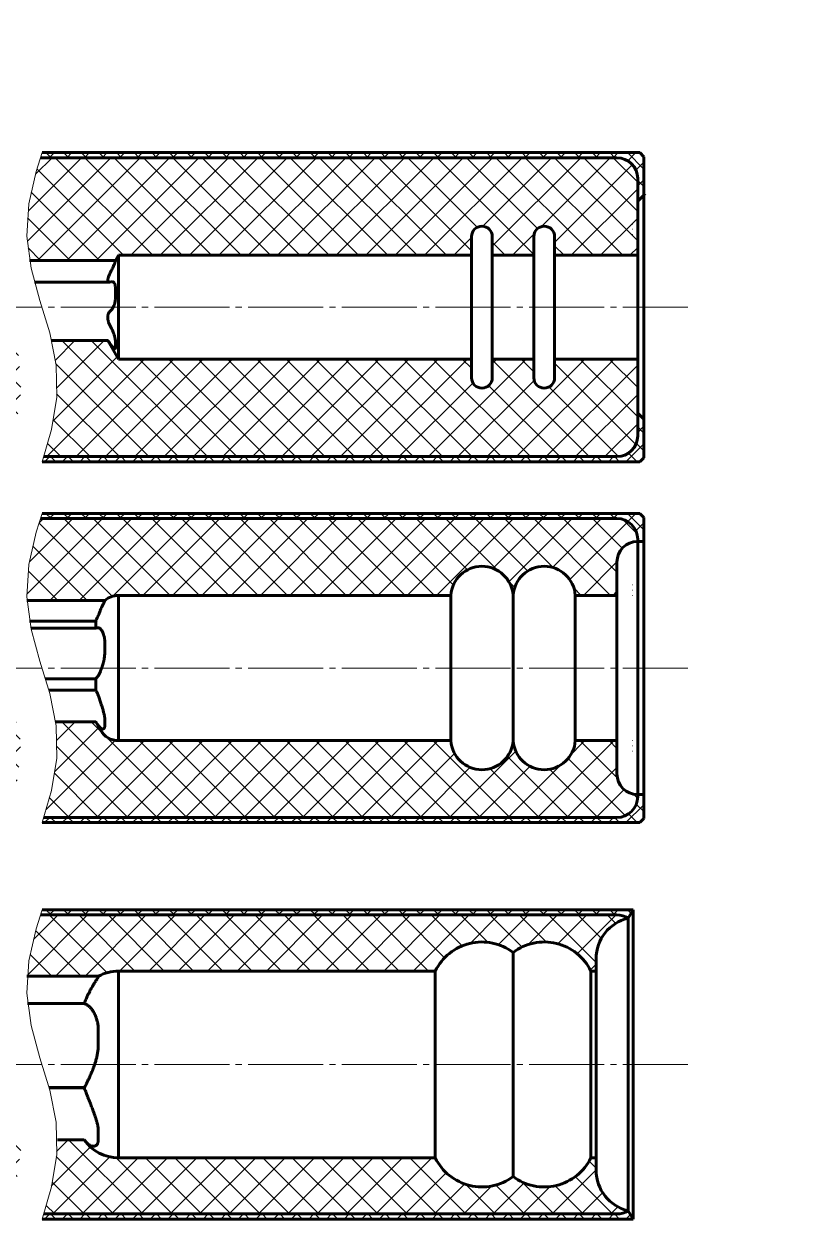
# Model space of a CAD drawing. Header units: millimetres. Extents: x 0 to 2227, y 0 to 651.
# Drawn here: x 243.8 to 431, y 306.1 to 594 of the extents above; entities that cross this region are included whole.
import ezdxf

# ---------------------------------------------------------------- set-up
doc = ezdxf.new("R2010")
doc.units = ezdxf.units.MM
for name, pattern in [('K5LT32768', [0]), ('K5LT_AXLED', [22.557629, 18.057629, -1.5, 1.5, -1.5]), ('K5LT_BASIC', [0]), ('K5LT_THIN', [0]), ('K5LT_THIN_INCLUDED_TO_HATCHING', [0])]:
    doc.linetypes.add(name, pattern=pattern)
pattern_1 = [(45, (0, 0), (-3.535534, 3.535534), []), (135, (0, 0), (-3.535534, -3.535534), [])]

# ---------------------------------------------------------------- blocks, each defined once
blk = doc.blocks.new('U0')
at = {"color": 7, "linetype": 'K5LT_THIN_INCLUDED_TO_HATCHING', "lineweight": 18}
for p, q in [((246.82, 558.46), (248.21, 563.02)), ((245, 550.68), (246.82, 558.46)), ((244.52, 542.91), (245, 550.68)), ((245.57, 535.14), (244.52, 542.91)), ((247.71, 527.37), (245.57, 535.14)), ((250.07, 519.6), (247.71, 527.37)), ((251.65, 511.83), (250.07, 519.6)), ((251.81, 504.06), (251.65, 511.83)), ((250.48, 496.29), (251.81, 504.06)), ((248.21, 488.52), (250.48, 496.29))]:
    blk.add_line(p, q, dxfattribs=at)
blk = doc.blocks.new('U2')
at = {"color": 7, "linetype": 'K5LT_THIN_INCLUDED_TO_HATCHING', "lineweight": 18}
for p, q in [((246.82, 471.55), (248.21, 476.11)), ((245, 463.78), (246.82, 471.55)), ((244.52, 456.01), (245, 463.78)), ((245.57, 448.24), (244.52, 456.01)), ((247.71, 440.47), (245.57, 448.24)), ((250.07, 432.7), (247.71, 440.47)), ((251.65, 424.93), (250.07, 432.7)), ((251.81, 417.15), (251.65, 424.93)), ((250.48, 409.38), (251.81, 417.15)), ((248.21, 401.61), (250.48, 409.38))]:
    blk.add_line(p, q, dxfattribs=at)
blk = doc.blocks.new('U4')
at = {"color": 7, "linetype": 'K5LT_THIN_INCLUDED_TO_HATCHING', "lineweight": 18}
for p, q in [((246.82, 376.06), (248.21, 380.62)), ((245, 368.29), (246.82, 376.06)), ((244.52, 360.52), (245, 368.29)), ((245.57, 352.75), (244.52, 360.52)), ((247.71, 344.98), (245.57, 352.75)), ((250.07, 337.21), (247.71, 344.98)), ((251.65, 329.43), (250.07, 337.21)), ((251.81, 321.66), (251.65, 329.43)), ((250.48, 313.89), (251.81, 321.66)), ((248.21, 306.12), (250.48, 313.89))]:
    blk.add_line(p, q, dxfattribs=at)

msp = doc.modelspace()

# ---------------------------------------------------------------- hatches: boundary and pattern name
h = msp.add_hatch()
h.set_pattern_fill('', angle=45, style=0, pattern_type=0)
h.set_pattern_definition(pattern_1)
h.paths.add_polyline_path([(110.8, 525.77), (110, 533.3), (107.64, 540.51), (103.83, 547.06), (98.73, 552.66), (92.57, 557.08), (85.62, 560.1), (78.19, 561.61), (70.61, 561.52), (63.22, 559.85), (56.34, 556.67), (50.28, 552.13), (45.3, 546.41), (41.64, 539.78), (39.44, 532.52), (38.81, 524.97), (39.77, 517.45), (42.29, 510.3), (46.25, 503.84), (51.47, 498.35), (57.73, 494.07), (64.74, 491.2), (72.2, 489.86), (79.78, 490.11), (87.13, 491.94), (93.94, 495.28), (99.9, 499.96), (104.74, 505.78), (108.26, 512.5), (110.3, 519.8)])
h.paths.add_polyline_path([(84.61, 530.48), (84.98, 530.38), (85.15, 530.18), (85.5, 529.24), (85.76, 528.28), (85.7, 527.9), (85.51, 527.73), (83.61, 526.74), (82.87, 525.86), (82.8, 525.46), (81.88, 522.03), (81.45, 521.31), (81.22, 520.18), (81.35, 519.8), (82.31, 517.89), (82.34, 517.51), (82.19, 517.29), (81.41, 516.67), (80.58, 516.11), (80.2, 516.06), (79.97, 516.19), (78.45, 517.69), (77.38, 518.12), (76.98, 518.07), (74.8, 517.76), (72.61, 518.07), (71.47, 517.93), (71.15, 517.69), (69.63, 516.19), (69.27, 516.04), (69.02, 516.11), (68.19, 516.67), (67.41, 517.29), (67.24, 517.63), (67.29, 517.89), (68.25, 519.8), (68.33, 520.95), (68.15, 521.31), (66.88, 524.63), (66.8, 525.46), (66.32, 526.51), (65.99, 526.74), (64.09, 527.73), (63.84, 528.02), (63.83, 528.28), (64.1, 529.24), (64.45, 530.18), (64.72, 530.45), (64.98, 530.48), (67.1, 530.16), (68.22, 530.43), (68.51, 530.71), (71.27, 532.95), (72.04, 533.28), (72.88, 534.06), (73, 534.44), (73.35, 536.56), (73.55, 536.88), (73.8, 536.97), (74.8, 537.02), (75.8, 536.97), (76.14, 536.8), (76.24, 536.56), (76.6, 534.44), (77.2, 533.47), (77.56, 533.28), (80.54, 531.34), (81.09, 530.71), (82.09, 530.15), (82.5, 530.16)])
h.paths.add_polyline_path([(239.06, 561.77), (149.73, 561.77), (149.63, 561.73), (149.52, 561.77), (126.13, 561.77), (123.44, 560.98), (121.6, 558.88), (121.13, 556.77), (121.13, 555.52), (121.13, 537.02), (139.63, 537.02), (139.63, 540.52), (140.36, 542.28), (142.13, 543.02), (143.9, 542.28), (144.63, 540.52), (144.63, 537.02), (154.63, 537.02), (154.63, 540.52), (155.36, 542.28), (157.13, 543.02), (158.9, 542.28), (159.63, 540.52), (159.63, 537.02), (219.63, 537.02), (236.42, 537.02), (235.72, 544.79), (236.57, 552.56), (238.61, 560.33)])
h.paths.add_polyline_path([(126.13, 489.77), (239.84, 489.77), (242.02, 497.54), (243.13, 505.31), (242.71, 513.08), (241.78, 517.76), (221.5, 517.76), (219.63, 514.52), (211.44, 514.52), (159.63, 514.52), (159.63, 511.02), (158.9, 509.25), (157.13, 508.52), (155.36, 509.25), (154.63, 511.02), (154.63, 514.52), (144.63, 514.52), (144.63, 511.02), (143.9, 509.25), (142.13, 508.52), (140.36, 509.25), (139.63, 511.02), (139.63, 514.52), (121.13, 514.52), (121.13, 494.77), (121.91, 492.08), (124.02, 490.23)])
h.paths.add_polyline_path([(248.61, 489.77), (386.63, 489.77), (389.32, 490.55), (391.16, 492.66), (391.63, 494.77), (391.63, 513.27), (371.63, 513.27), (371.63, 508.77), (370.9, 507), (369.13, 506.27), (367.36, 507), (366.63, 508.77), (366.63, 513.27), (356.63, 513.27), (356.63, 508.77), (355.9, 507), (354.13, 506.27), (352.36, 507), (351.63, 508.77), (351.63, 513.27), (266.63, 513.27), (264.03, 517.76), (255.99, 517.76), (250.54, 517.76), (251.83, 509.99), (251.62, 502.22), (250, 494.45)])
h.paths.add_polyline_path([(386.63, 561.77), (247.82, 561.77), (245.65, 554), (244.53, 546.22), (244.95, 538.45), (245.19, 537.02), (265.91, 537.02), (266.63, 538.27), (351.63, 538.27), (351.63, 542.77), (352.36, 544.53), (354.13, 545.27), (355.9, 544.53), (356.63, 542.77), (356.63, 538.27), (366.63, 538.27), (366.63, 542.77), (367.36, 544.53), (369.13, 545.27), (370.9, 544.53), (371.63, 542.77), (371.63, 538.27), (391.63, 538.27), (391.63, 556.77), (390.84, 559.45), (388.74, 561.3)])
h = msp.add_hatch()
h.set_pattern_fill('', angle=45, style=0, pattern_type=0)
h.set_pattern_definition(pattern_1)
h.paths.add_polyline_path([(164.48, 455.11), (235.8, 455.11), (236.1, 462.88), (237.79, 470.65), (239.06, 474.86), (126.13, 474.86), (123.44, 474.08), (121.6, 471.97), (121.13, 469.86), (121.13, 468.61), (121.13, 457.61), (123.82, 456.83), (125.46, 455.11), (134.78, 455.11), (136.22, 458.24), (138.91, 460.39), (142.27, 461.11), (145.61, 460.26), (148.21, 458), (149.48, 455.11), (149.78, 455.11), (151.22, 458.24), (153.91, 460.39), (157.27, 461.11), (160.61, 460.26), (163.21, 458)])
h.paths.add_polyline_path([(126.13, 402.86), (239.84, 402.86), (242.02, 410.63), (243.13, 418.4), (242.76, 425.86), (224.39, 425.86), (223.96, 425.11), (221.94, 423.18), (219.63, 422.61), (164.48, 422.61), (163.03, 419.49), (160.35, 417.34), (156.98, 416.61), (153.65, 417.47), (151.05, 419.72), (149.78, 422.61), (149.48, 422.61), (148.03, 419.49), (145.35, 417.34), (141.98, 416.61), (138.65, 417.47), (136.05, 419.72), (134.78, 422.61), (125.46, 422.61), (123.44, 420.68), (121.13, 420.11), (121.13, 407.86), (121.91, 405.17), (124.02, 403.33)])
h.paths.add_polyline_path([(248.61, 402.86), (386.63, 402.86), (389.32, 403.65), (391.16, 405.75), (391.63, 407.86), (391.63, 408.36), (388.94, 409.15), (387.1, 411.25), (386.63, 413.36), (386.63, 421.36), (376.61, 421.36), (375.6, 418.07), (373.23, 415.58), (369.99, 414.41), (366.57, 414.81), (363.69, 416.69), (361.96, 419.66), (361.65, 421.36), (361.61, 421.36), (360.6, 418.07), (358.23, 415.58), (354.99, 414.41), (351.57, 414.81), (348.69, 416.69), (346.96, 419.66), (346.65, 421.36), (266.63, 421.36), (263.94, 422.15), (262.3, 423.86), (261.15, 425.86), (251.53, 425.86), (251.88, 418.09), (250.71, 410.32)])
h.paths.add_polyline_path([(386.63, 474.86), (247.82, 474.86), (245.65, 467.09), (244.53, 459.32), (244.56, 455.11), (263.32, 455.11), (265.86, 456.3), (266.63, 456.36), (346.65, 456.36), (347.66, 459.65), (350.03, 462.14), (353.27, 463.31), (356.68, 462.91), (359.56, 461.03), (361.3, 458.06), (361.61, 456.36), (361.65, 456.36), (362.66, 459.65), (365.03, 462.14), (368.27, 463.31), (371.68, 462.91), (374.56, 461.03), (376.3, 458.06), (376.61, 456.36), (386.63, 456.36), (386.63, 464.36), (387.41, 467.05), (389.52, 468.9), (391.63, 469.36), (391.63, 469.86), (390.84, 472.55), (388.74, 474.4)])
h = msp.add_hatch()
h.set_pattern_fill('', angle=45, style=0, pattern_type=0)
h.set_pattern_definition(pattern_1)
h.paths.add_polyline_path([(131.45, 364.62), (134.41, 367.95), (138.35, 370.04), (142.76, 370.61), (147.1, 369.59), (149.63, 368.12), (153.61, 370.12), (158.04, 370.59), (162.35, 369.48), (166, 366.92), (167.81, 364.62), (235.81, 364.62), (237.06, 372.39), (239.06, 379.37), (149.73, 379.37), (149.63, 379.33), (149.52, 379.37), (126.13, 379.37), (123.44, 378.59), (121.6, 376.48), (121.13, 374.37), (121.13, 373.12), (121.13, 367.12), (125.03, 366.33), (127.74, 364.62)])
h.paths.add_polyline_path([(126.13, 307.37), (239.84, 307.37), (242.02, 315.14), (243.13, 322.91), (243.17, 325.22), (226.86, 325.22), (223.6, 322.94), (219.7, 322.12), (219.63, 322.12), (167.81, 322.12), (164.85, 318.79), (160.91, 316.71), (156.49, 316.14), (152.16, 317.15), (149.63, 318.62), (145.65, 316.63), (141.22, 316.15), (136.9, 317.27), (133.25, 319.82), (131.45, 322.12), (127.74, 322.12), (124.29, 320.14), (121.13, 319.62), (121.13, 312.37), (121.91, 309.68), (124.02, 307.84)])
h.paths.add_polyline_path([(248.61, 307.37), (386.63, 307.37), (389.3, 308.15), (385.69, 309.82), (383.02, 312.78), (381.72, 316.54), (381.63, 317.87), (381.63, 320.87), (380.35, 320.87), (377.71, 317.28), (373.98, 314.85), (369.63, 313.88), (365.22, 314.5), (361.63, 316.37), (357.65, 314.38), (353.22, 313.9), (348.9, 315.02), (345.25, 317.57), (342.9, 320.87), (266.63, 320.87), (262.73, 321.66), (259.45, 323.91), (258.38, 325.22), (251.94, 325.22), (251.26, 317.45), (249.31, 309.68)])
h.paths.add_polyline_path([(386.63, 379.37), (247.82, 379.37), (245.65, 371.6), (244.58, 364.62), (261.79, 364.62), (265.58, 365.82), (266.63, 365.87), (342.9, 365.87), (345.54, 369.46), (349.28, 371.89), (353.62, 372.86), (358.03, 372.25), (361.63, 370.37), (365.61, 372.37), (370.04, 372.84), (374.35, 371.73), (378, 369.17), (380.35, 365.87), (381.63, 365.87), (381.63, 368.87), (382.42, 372.77), (384.67, 376.05), (388.02, 378.2), (389.3, 378.6)])

# ---------------------------------------------------------------- linework, layer by layer
at = {"color": 150, "linetype": 'K5LT_BASIC', "lineweight": 60, "true_color": 0x0080ff}
for p, q in [((247.82, 561.77), (386.63, 561.77)), ((248.21, 563.02), (392.13, 563.02)), ((392.13, 563.02), (393.13, 562.02)), ((393.13, 562.02), (393.13, 489.52)), ((391.63, 556.77), (391.63, 534.77)), ((391.63, 555.52), (391.63, 534.77)), ((391.63, 551.27), (393.13, 552.77)), ((393.38, 553.02), (393.4, 553.03)), ((351.63, 525.77), (351.63, 542.77)), ((356.63, 525.77), (356.63, 542.77)), ((366.63, 525.77), (366.63, 542.77)), ((371.63, 525.77), (371.63, 542.77)), ((245.19, 537.02), (265.91, 537.02)), ((266.63, 538.27), (265.91, 537.02)), ((265.91, 536.98), (265.91, 537.02)), ((266.63, 538.27), (351.63, 538.27)), ((266.63, 513.27), (266.63, 538.27)), ((356.63, 538.27), (366.63, 538.27)), ((371.63, 538.27), (391.63, 538.27)), ((391.63, 534.77), (391.63, 525.77)), ((391.63, 534.77), (391.63, 494.77)), ((264.38, 531.77), (246.41, 531.77)), ((265.91, 528.4), (265.91, 530.06)), ((351.63, 525.77), (351.63, 508.77)), ((356.63, 525.77), (356.63, 508.77)), ((366.63, 525.77), (366.63, 508.77)), ((371.63, 525.77), (371.63, 508.77)), ((255.99, 517.76), (250.54, 517.76)), ((255.99, 517.76), (264.03, 517.76)), ((266.63, 513.27), (264.03, 517.76)), ((265.91, 516.18), (265.91, 517.21)), ((266.63, 513.27), (351.63, 513.27)), ((356.63, 513.27), (366.63, 513.27)), ((371.63, 513.27), (391.63, 513.27)), ((391.63, 500.27), (393.13, 498.77)), ((248.61, 489.77), (386.63, 489.77)), ((392.13, 488.52), (393.13, 489.52)), ((392.13, 488.52), (248.21, 488.52)), ((248.21, 476.11), (392.13, 476.11)), ((392.13, 476.11), (393.13, 475.11)), ((393.13, 475.11), (393.13, 402.61)), ((247.82, 474.86), (386.63, 474.86)), ((391.63, 469.86), (391.63, 447.86)), ((391.63, 469.36), (393.13, 469.36)), ((391.63, 468.61), (391.63, 447.86)), ((386.63, 456.36), (386.63, 464.36)), ((393.38, 466.11), (393.4, 466.13)), ((244.56, 455.11), (263.32, 455.11)), ((266.63, 456.36), (346.65, 456.36)), ((266.63, 421.36), (266.63, 456.36)), ((346.65, 456.36), (346.65, 421.36)), ((361.61, 456.36), (361.65, 456.36)), ((361.61, 421.36), (361.61, 456.36)), ((361.65, 456.36), (361.65, 421.36)), ((376.61, 456.36), (386.63, 456.36)), ((376.61, 421.36), (376.61, 456.36)), ((386.63, 456.36), (386.63, 421.36)), ((245.18, 450.17), (261.15, 450.17)), ((261.15, 450.17), (261.15, 448.46)), ((245.52, 448.46), (261.15, 448.46)), ((391.63, 447.86), (391.63, 438.86)), ((391.63, 447.86), (391.63, 407.86)), ((263.3, 445.23), (263.3, 442.49)), ((249.03, 436.25), (261.15, 436.25)), ((261.15, 436.25), (261.15, 433.49)), ((249.85, 433.49), (261.15, 433.49)), ((263.3, 426.63), (263.3, 424.93)), ((251.53, 425.86), (261.15, 425.86)), ((262.3, 423.86), (261.15, 425.86)), ((266.63, 421.36), (346.65, 421.36)), ((361.61, 421.36), (361.65, 421.36)), ((376.61, 421.36), (386.63, 421.36)), ((386.63, 421.36), (386.63, 413.36)), ((391.63, 408.36), (393.13, 408.36)), ((392.13, 401.61), (248.21, 401.61)), ((248.61, 402.86), (386.63, 402.86)), ((392.13, 401.61), (393.13, 402.61)), ((248.21, 380.62), (390.58, 380.62)), ((389.3, 378.6), (390.58, 380.62)), ((390.58, 306.12), (390.58, 380.62)), ((247.82, 379.37), (386.63, 379.37)), ((389.3, 378.6), (389.3, 308.15)), ((361.63, 370.37), (361.63, 316.37)), ((381.63, 365.87), (381.63, 368.87)), ((266.63, 365.87), (342.9, 365.87)), ((266.63, 320.87), (266.63, 365.87)), ((342.9, 365.87), (342.9, 320.87)), ((380.35, 365.87), (381.63, 365.87)), ((380.35, 365.87), (380.35, 320.87)), ((381.63, 365.87), (381.63, 320.87)), ((244.58, 364.62), (261.79, 364.62)), ((261.75, 364.6), (261.75, 364.52)), ((244.69, 358.07), (258.38, 358.07)), ((244.69, 358.04), (258.38, 358.04)), ((258.38, 358.07), (258.38, 358.04)), ((261.75, 351.7), (261.75, 348.12)), ((249.9, 337.79), (258.38, 337.79)), ((249.92, 337.73), (258.38, 337.73)), ((258.38, 337.79), (258.38, 337.73)), ((261.75, 327.37), (261.75, 325.16)), ((251.94, 325.22), (258.38, 325.22)), ((266.63, 320.87), (342.9, 320.87)), ((380.35, 320.87), (381.63, 320.87)), ((381.63, 320.87), (381.63, 317.87)), ((389.3, 308.15), (390.58, 306.12)), ((390.58, 306.12), (248.21, 306.12)), ((248.61, 307.37), (386.63, 307.37))]:
    msp.add_line(p, q, dxfattribs=at)
at = {"color": 7, "linetype": 'K5LT32768', "lineweight": 18}
for p, q in [((250.4, 561.77), (249.15, 563.02)), ((249.93, 561.77), (251.18, 563.02)), ((254.64, 561.77), (253.39, 563.02)), ((254.17, 561.77), (255.42, 563.02)), ((258.89, 561.77), (257.64, 563.02)), ((258.41, 561.77), (259.66, 563.02)), ((263.13, 561.77), (261.88, 563.02)), ((262.66, 561.77), (263.91, 563.02)), ((267.37, 561.77), (266.12, 563.02)), ((266.9, 561.77), (268.15, 563.02)), ((271.61, 561.77), (270.36, 563.02)), ((271.14, 561.77), (272.39, 563.02)), ((275.86, 561.77), (274.61, 563.02)), ((275.38, 561.77), (276.63, 563.02)), ((280.1, 561.77), (278.85, 563.02)), ((279.63, 561.77), (280.88, 563.02)), ((284.34, 561.77), (283.09, 563.02)), ((283.87, 561.77), (285.12, 563.02)), ((288.58, 561.77), (287.33, 563.02)), ((288.11, 561.77), (289.36, 563.02)), ((292.83, 561.77), (291.58, 563.02)), ((292.36, 561.77), (293.61, 563.02)), ((297.07, 561.77), (295.82, 563.02)), ((296.6, 561.77), (297.85, 563.02)), ((301.31, 561.77), (300.06, 563.02)), ((300.84, 561.77), (302.09, 563.02)), ((305.55, 561.77), (304.3, 563.02)), ((305.08, 561.77), (306.33, 563.02)), ((309.8, 561.77), (308.55, 563.02)), ((309.33, 561.77), (310.58, 563.02)), ((314.04, 561.77), (312.79, 563.02)), ((313.57, 561.77), (314.82, 563.02)), ((318.28, 561.77), (317.03, 563.02)), ((317.81, 561.77), (319.06, 563.02)), ((322.53, 561.77), (321.28, 563.02)), ((322.05, 561.77), (323.3, 563.02)), ((326.77, 561.77), (325.52, 563.02)), ((326.3, 561.77), (327.55, 563.02)), ((331.01, 561.77), (329.76, 563.02)), ((330.54, 561.77), (331.79, 563.02)), ((335.25, 561.77), (334, 563.02)), ((334.78, 561.77), (336.03, 563.02)), ((339.5, 561.77), (338.25, 563.02)), ((339.02, 561.77), (340.27, 563.02)), ((343.74, 561.77), (342.49, 563.02)), ((343.27, 561.77), (344.52, 563.02)), ((347.98, 561.77), (346.73, 563.02)), ((347.51, 561.77), (348.76, 563.02)), ((352.22, 561.77), (350.97, 563.02)), ((351.75, 561.77), (353, 563.02)), ((356.47, 561.77), (355.22, 563.02)), ((355.99, 561.77), (357.24, 563.02)), ((360.71, 561.77), (359.46, 563.02)), ((360.24, 561.77), (361.49, 563.02)), ((364.95, 561.77), (363.7, 563.02)), ((364.48, 561.77), (365.73, 563.02)), ((369.19, 561.77), (367.94, 563.02)), ((368.72, 561.77), (369.97, 563.02)), ((373.44, 561.77), (372.19, 563.02)), ((372.97, 561.77), (374.22, 563.02)), ((377.68, 561.77), (376.43, 563.02)), ((377.21, 561.77), (378.46, 563.02)), ((381.92, 561.77), (380.67, 563.02)), ((381.45, 561.77), (382.7, 563.02)), ((386.16, 561.77), (384.91, 563.02)), ((385.69, 561.77), (386.94, 563.02)), ((393.13, 559.05), (389.16, 563.02)), ((389.22, 561.05), (391.19, 563.02)), ((391.2, 558.79), (393.13, 560.72)), ((391.63, 554.97), (393.13, 556.47)), ((393.13, 554.8), (391.63, 556.3)), ((392.03, 551.66), (391.63, 552.06)), ((391.63, 499.82), (391.85, 500.04)), ((391.63, 495.58), (393.13, 497.08)), ((393.13, 495.41), (391.63, 496.91)), ((388.81, 488.52), (393.13, 492.83)), ((393.13, 491.16), (391.3, 492.99)), ((248.8, 488.52), (250.05, 489.77)), ((251.53, 488.52), (250.28, 489.77)), ((253.05, 488.52), (254.3, 489.77)), ((255.77, 488.52), (254.52, 489.77)), ((257.29, 488.52), (258.54, 489.77)), ((260.01, 488.52), (258.76, 489.77)), ((261.53, 488.52), (262.78, 489.77)), ((264.25, 488.52), (263, 489.77)), ((265.77, 488.52), (267.02, 489.77)), ((268.5, 488.52), (267.25, 489.77)), ((270.02, 488.52), (271.27, 489.77)), ((272.74, 488.52), (271.49, 489.77)), ((274.26, 488.52), (275.51, 489.77)), ((276.98, 488.52), (275.73, 489.77)), ((278.5, 488.52), (279.75, 489.77)), ((281.22, 488.52), (279.97, 489.77)), ((282.74, 488.52), (283.99, 489.77)), ((285.47, 488.52), (284.22, 489.77)), ((286.99, 488.52), (288.24, 489.77)), ((289.71, 488.52), (288.46, 489.77)), ((291.23, 488.52), (292.48, 489.77)), ((293.95, 488.52), (292.7, 489.77)), ((295.47, 488.52), (296.72, 489.77)), ((298.19, 488.52), (296.94, 489.77)), ((299.72, 488.52), (300.97, 489.77)), ((302.44, 488.52), (301.19, 489.77)), ((303.96, 488.52), (305.21, 489.77)), ((306.68, 488.52), (305.43, 489.77)), ((308.2, 488.52), (309.45, 489.77)), ((310.92, 488.52), (309.67, 489.77)), ((312.44, 488.52), (313.69, 489.77)), ((315.16, 488.52), (313.91, 489.77)), ((316.69, 488.52), (317.94, 489.77)), ((319.41, 488.52), (318.16, 489.77)), ((320.93, 488.52), (322.18, 489.77)), ((323.65, 488.52), (322.4, 489.77)), ((325.17, 488.52), (326.42, 489.77)), ((327.89, 488.52), (326.64, 489.77)), ((329.41, 488.52), (330.66, 489.77)), ((332.14, 488.52), (330.89, 489.77)), ((333.66, 488.52), (334.91, 489.77)), ((336.38, 488.52), (335.13, 489.77)), ((337.9, 488.52), (339.15, 489.77)), ((340.62, 488.52), (339.37, 489.77)), ((342.14, 488.52), (343.39, 489.77)), ((344.86, 488.52), (343.61, 489.77)), ((346.38, 488.52), (347.63, 489.77)), ((349.11, 488.52), (347.86, 489.77)), ((350.63, 488.52), (351.88, 489.77)), ((353.35, 488.52), (352.1, 489.77)), ((354.87, 488.52), (356.12, 489.77)), ((357.59, 488.52), (356.34, 489.77)), ((359.11, 488.52), (360.36, 489.77)), ((361.83, 488.52), (360.58, 489.77)), ((363.36, 488.52), (364.61, 489.77)), ((366.08, 488.52), (364.83, 489.77)), ((367.6, 488.52), (368.85, 489.77)), ((370.32, 488.52), (369.07, 489.77)), ((371.84, 488.52), (373.09, 489.77)), ((374.56, 488.52), (373.31, 489.77)), ((376.08, 488.52), (377.33, 489.77)), ((378.8, 488.52), (377.55, 489.77)), ((380.33, 488.52), (381.58, 489.77)), ((383.05, 488.52), (381.8, 489.77)), ((384.57, 488.52), (385.82, 489.77)), ((387.29, 488.52), (386.04, 489.77)), ((391.53, 488.52), (389.43, 490.62)), ((250.4, 474.86), (249.15, 476.11)), ((249.93, 474.86), (251.18, 476.11)), ((254.64, 474.86), (253.39, 476.11)), ((254.17, 474.86), (255.42, 476.11)), ((258.89, 474.86), (257.64, 476.11)), ((258.41, 474.86), (259.66, 476.11)), ((263.13, 474.86), (261.88, 476.11)), ((262.66, 474.86), (263.91, 476.11)), ((267.37, 474.86), (266.12, 476.11)), ((266.9, 474.86), (268.15, 476.11)), ((271.61, 474.86), (270.36, 476.11)), ((271.14, 474.86), (272.39, 476.11)), ((275.86, 474.86), (274.61, 476.11)), ((275.38, 474.86), (276.63, 476.11)), ((280.1, 474.86), (278.85, 476.11)), ((279.63, 474.86), (280.88, 476.11)), ((284.34, 474.86), (283.09, 476.11)), ((283.87, 474.86), (285.12, 476.11)), ((288.58, 474.86), (287.33, 476.11)), ((288.11, 474.86), (289.36, 476.11)), ((292.83, 474.86), (291.58, 476.11)), ((292.36, 474.86), (293.61, 476.11)), ((297.07, 474.86), (295.82, 476.11)), ((296.6, 474.86), (297.85, 476.11)), ((301.31, 474.86), (300.06, 476.11)), ((300.84, 474.86), (302.09, 476.11)), ((305.55, 474.86), (304.3, 476.11)), ((305.08, 474.86), (306.33, 476.11)), ((309.8, 474.86), (308.55, 476.11)), ((309.33, 474.86), (310.58, 476.11)), ((314.04, 474.86), (312.79, 476.11)), ((313.57, 474.86), (314.82, 476.11)), ((318.28, 474.86), (317.03, 476.11)), ((317.81, 474.86), (319.06, 476.11)), ((322.53, 474.86), (321.28, 476.11)), ((322.05, 474.86), (323.3, 476.11)), ((326.77, 474.86), (325.52, 476.11)), ((326.3, 474.86), (327.55, 476.11)), ((331.01, 474.86), (329.76, 476.11)), ((330.54, 474.86), (331.79, 476.11)), ((335.25, 474.86), (334, 476.11)), ((334.78, 474.86), (336.03, 476.11)), ((339.5, 474.86), (338.25, 476.11)), ((339.02, 474.86), (340.27, 476.11)), ((343.74, 474.86), (342.49, 476.11)), ((343.27, 474.86), (344.52, 476.11)), ((347.98, 474.86), (346.73, 476.11)), ((347.51, 474.86), (348.76, 476.11)), ((352.22, 474.86), (350.97, 476.11)), ((351.75, 474.86), (353, 476.11)), ((356.47, 474.86), (355.22, 476.11)), ((355.99, 474.86), (357.24, 476.11)), ((360.71, 474.86), (359.46, 476.11)), ((360.24, 474.86), (361.49, 476.11)), ((364.95, 474.86), (363.7, 476.11)), ((364.48, 474.86), (365.73, 476.11)), ((369.19, 474.86), (367.94, 476.11)), ((368.72, 474.86), (369.97, 476.11)), ((373.44, 474.86), (372.19, 476.11)), ((372.97, 474.86), (374.22, 476.11)), ((377.68, 474.86), (376.43, 476.11)), ((377.21, 474.86), (378.46, 476.11)), ((381.92, 474.86), (380.67, 476.11)), ((381.45, 474.86), (382.7, 476.11)), ((386.16, 474.86), (384.91, 476.11)), ((385.69, 474.86), (386.94, 476.11)), ((393.13, 472.14), (389.16, 476.11)), ((389.22, 474.14), (391.19, 476.11)), ((391.2, 471.88), (393.13, 473.81)), ((391.66, 469.36), (391.63, 469.4)), ((392.92, 469.36), (393.13, 469.57)), ((388.81, 401.61), (393.13, 405.93)), ((393.13, 404.26), (391.3, 406.08)), ((391.53, 401.61), (389.43, 403.72)), ((248.8, 401.61), (250.05, 402.86)), ((251.53, 401.61), (250.28, 402.86)), ((253.05, 401.61), (254.3, 402.86)), ((255.77, 401.61), (254.52, 402.86)), ((257.29, 401.61), (258.54, 402.86)), ((260.01, 401.61), (258.76, 402.86)), ((261.53, 401.61), (262.78, 402.86)), ((264.25, 401.61), (263, 402.86)), ((265.77, 401.61), (267.02, 402.86)), ((268.5, 401.61), (267.25, 402.86)), ((270.02, 401.61), (271.27, 402.86)), ((272.74, 401.61), (271.49, 402.86)), ((274.26, 401.61), (275.51, 402.86)), ((276.98, 401.61), (275.73, 402.86)), ((278.5, 401.61), (279.75, 402.86)), ((281.22, 401.61), (279.97, 402.86)), ((282.74, 401.61), (283.99, 402.86)), ((285.47, 401.61), (284.22, 402.86)), ((286.99, 401.61), (288.24, 402.86)), ((289.71, 401.61), (288.46, 402.86)), ((291.23, 401.61), (292.48, 402.86)), ((293.95, 401.61), (292.7, 402.86)), ((295.47, 401.61), (296.72, 402.86)), ((298.19, 401.61), (296.94, 402.86)), ((299.72, 401.61), (300.97, 402.86)), ((302.44, 401.61), (301.19, 402.86)), ((303.96, 401.61), (305.21, 402.86)), ((306.68, 401.61), (305.43, 402.86)), ((308.2, 401.61), (309.45, 402.86)), ((310.92, 401.61), (309.67, 402.86)), ((312.44, 401.61), (313.69, 402.86)), ((315.16, 401.61), (313.91, 402.86)), ((316.69, 401.61), (317.94, 402.86)), ((319.41, 401.61), (318.16, 402.86)), ((320.93, 401.61), (322.18, 402.86)), ((323.65, 401.61), (322.4, 402.86)), ((325.17, 401.61), (326.42, 402.86)), ((327.89, 401.61), (326.64, 402.86)), ((329.41, 401.61), (330.66, 402.86)), ((332.14, 401.61), (330.89, 402.86)), ((333.66, 401.61), (334.91, 402.86)), ((336.38, 401.61), (335.13, 402.86)), ((337.9, 401.61), (339.15, 402.86)), ((340.62, 401.61), (339.37, 402.86)), ((342.14, 401.61), (343.39, 402.86)), ((344.86, 401.61), (343.61, 402.86)), ((346.38, 401.61), (347.63, 402.86)), ((349.11, 401.61), (347.86, 402.86)), ((350.63, 401.61), (351.88, 402.86)), ((353.35, 401.61), (352.1, 402.86)), ((354.87, 401.61), (356.12, 402.86)), ((357.59, 401.61), (356.34, 402.86)), ((359.11, 401.61), (360.36, 402.86)), ((361.83, 401.61), (360.58, 402.86)), ((363.36, 401.61), (364.61, 402.86)), ((366.08, 401.61), (364.83, 402.86)), ((367.6, 401.61), (368.85, 402.86)), ((370.32, 401.61), (369.07, 402.86)), ((371.84, 401.61), (373.09, 402.86)), ((374.56, 401.61), (373.31, 402.86)), ((376.08, 401.61), (377.33, 402.86)), ((378.8, 401.61), (377.55, 402.86)), ((380.33, 401.61), (381.58, 402.86)), ((383.05, 401.61), (381.8, 402.86)), ((384.57, 401.61), (385.82, 402.86)), ((387.29, 401.61), (386.04, 402.86)), ((250.4, 379.37), (249.15, 380.62)), ((249.93, 379.37), (251.18, 380.62)), ((254.64, 379.37), (253.39, 380.62)), ((254.17, 379.37), (255.42, 380.62)), ((258.89, 379.37), (257.64, 380.62)), ((258.41, 379.37), (259.66, 380.62)), ((263.13, 379.37), (261.88, 380.62)), ((262.66, 379.37), (263.91, 380.62)), ((267.37, 379.37), (266.12, 380.62)), ((266.9, 379.37), (268.15, 380.62)), ((271.61, 379.37), (270.36, 380.62)), ((271.14, 379.37), (272.39, 380.62)), ((275.86, 379.37), (274.61, 380.62)), ((275.38, 379.37), (276.63, 380.62)), ((280.1, 379.37), (278.85, 380.62)), ((279.63, 379.37), (280.88, 380.62)), ((284.34, 379.37), (283.09, 380.62)), ((283.87, 379.37), (285.12, 380.62)), ((288.58, 379.37), (287.33, 380.62)), ((288.11, 379.37), (289.36, 380.62)), ((292.83, 379.37), (291.58, 380.62)), ((292.36, 379.37), (293.61, 380.62)), ((297.07, 379.37), (295.82, 380.62)), ((296.6, 379.37), (297.85, 380.62)), ((301.31, 379.37), (300.06, 380.62)), ((300.84, 379.37), (302.09, 380.62)), ((305.55, 379.37), (304.3, 380.62)), ((305.08, 379.37), (306.33, 380.62)), ((309.8, 379.37), (308.55, 380.62)), ((309.33, 379.37), (310.58, 380.62)), ((314.04, 379.37), (312.79, 380.62)), ((313.57, 379.37), (314.82, 380.62)), ((318.28, 379.37), (317.03, 380.62)), ((317.81, 379.37), (319.06, 380.62)), ((322.53, 379.37), (321.28, 380.62)), ((322.05, 379.37), (323.3, 380.62)), ((326.77, 379.37), (325.52, 380.62)), ((326.3, 379.37), (327.55, 380.62)), ((331.01, 379.37), (329.76, 380.62)), ((330.54, 379.37), (331.79, 380.62)), ((335.25, 379.37), (334, 380.62)), ((334.78, 379.37), (336.03, 380.62)), ((339.5, 379.37), (338.25, 380.62)), ((339.02, 379.37), (340.27, 380.62)), ((343.74, 379.37), (342.49, 380.62)), ((343.27, 379.37), (344.52, 380.62)), ((347.98, 379.37), (346.73, 380.62)), ((347.51, 379.37), (348.76, 380.62)), ((352.22, 379.37), (350.97, 380.62)), ((351.75, 379.37), (353, 380.62)), ((356.47, 379.37), (355.22, 380.62)), ((355.99, 379.37), (357.24, 380.62)), ((360.71, 379.37), (359.46, 380.62)), ((360.24, 379.37), (361.49, 380.62)), ((364.95, 379.37), (363.7, 380.62)), ((364.48, 379.37), (365.73, 380.62)), ((369.19, 379.37), (367.94, 380.62)), ((368.72, 379.37), (369.97, 380.62)), ((373.44, 379.37), (372.19, 380.62)), ((372.97, 379.37), (374.22, 380.62)), ((377.68, 379.37), (376.43, 380.62)), ((377.21, 379.37), (378.46, 380.62)), ((381.92, 379.37), (380.67, 380.62)), ((381.45, 379.37), (382.7, 380.62)), ((386.16, 379.37), (384.91, 380.62)), ((385.69, 379.37), (386.94, 380.62)), ((390.03, 379.75), (389.16, 380.62)), ((389.22, 378.65), (389.54, 378.98)), ((248.8, 306.12), (250.05, 307.37)), ((251.53, 306.12), (250.28, 307.37)), ((253.05, 306.12), (254.3, 307.37)), ((255.77, 306.12), (254.52, 307.37)), ((257.29, 306.12), (258.54, 307.37)), ((260.01, 306.12), (258.76, 307.37)), ((261.53, 306.12), (262.78, 307.37)), ((264.25, 306.12), (263, 307.37)), ((265.77, 306.12), (267.02, 307.37)), ((268.5, 306.12), (267.25, 307.37)), ((270.02, 306.12), (271.27, 307.37)), ((272.74, 306.12), (271.49, 307.37)), ((274.26, 306.12), (275.51, 307.37)), ((276.98, 306.12), (275.73, 307.37)), ((278.5, 306.12), (279.75, 307.37)), ((281.22, 306.12), (279.97, 307.37)), ((282.74, 306.12), (283.99, 307.37)), ((285.47, 306.12), (284.22, 307.37)), ((286.99, 306.12), (288.24, 307.37)), ((289.71, 306.12), (288.46, 307.37)), ((291.23, 306.12), (292.48, 307.37)), ((293.95, 306.12), (292.7, 307.37)), ((295.47, 306.12), (296.72, 307.37)), ((298.19, 306.12), (296.94, 307.37)), ((299.72, 306.12), (300.97, 307.37)), ((302.44, 306.12), (301.19, 307.37)), ((303.96, 306.12), (305.21, 307.37)), ((306.68, 306.12), (305.43, 307.37)), ((308.2, 306.12), (309.45, 307.37)), ((310.92, 306.12), (309.67, 307.37)), ((312.44, 306.12), (313.69, 307.37)), ((315.16, 306.12), (313.91, 307.37)), ((316.69, 306.12), (317.94, 307.37)), ((319.41, 306.12), (318.16, 307.37)), ((320.93, 306.12), (322.18, 307.37)), ((323.65, 306.12), (322.4, 307.37)), ((325.17, 306.12), (326.42, 307.37)), ((327.89, 306.12), (326.64, 307.37)), ((329.41, 306.12), (330.66, 307.37)), ((332.14, 306.12), (330.89, 307.37)), ((333.66, 306.12), (334.91, 307.37)), ((336.38, 306.12), (335.13, 307.37)), ((337.9, 306.12), (339.15, 307.37)), ((340.62, 306.12), (339.37, 307.37)), ((342.14, 306.12), (343.39, 307.37)), ((344.86, 306.12), (343.61, 307.37)), ((346.38, 306.12), (347.63, 307.37)), ((349.11, 306.12), (347.86, 307.37)), ((350.63, 306.12), (351.88, 307.37)), ((353.35, 306.12), (352.1, 307.37)), ((354.87, 306.12), (356.12, 307.37)), ((357.59, 306.12), (356.34, 307.37)), ((359.11, 306.12), (360.36, 307.37)), ((361.83, 306.12), (360.58, 307.37)), ((363.36, 306.12), (364.61, 307.37)), ((366.08, 306.12), (364.83, 307.37)), ((367.6, 306.12), (368.85, 307.37)), ((370.32, 306.12), (369.07, 307.37)), ((371.84, 306.12), (373.09, 307.37)), ((374.56, 306.12), (373.31, 307.37)), ((376.08, 306.12), (377.33, 307.37)), ((378.8, 306.12), (377.55, 307.37)), ((380.33, 306.12), (381.58, 307.37)), ((383.05, 306.12), (381.8, 307.37)), ((384.57, 306.12), (385.82, 307.37)), ((387.29, 306.12), (386.04, 307.37)), ((388.81, 306.12), (389.9, 307.21))]:
    msp.add_line(p, q, dxfattribs=at)
at = {"color": 7, "linetype": 'K5LT_THIN', "lineweight": 18}
for p, q in [((390.38, 545.77), (390.43, 545.77)), ((390.38, 544.52), (390.43, 544.52)), ((390.38, 543.27), (390.43, 543.27)), ((390.38, 458.86), (390.43, 458.86)), ((390.38, 457.61), (390.43, 457.61)), ((390.38, 456.36), (390.43, 456.36)), ((390.38, 421.36), (390.43, 421.36)), ((390.38, 420.11), (390.43, 420.11)), ((390.38, 418.86), (390.43, 418.86))]:
    msp.add_line(p, q, dxfattribs=at)
at = {"color": 30, "linetype": 'K5LT_AXLED', "lineweight": 18, "true_color": 0xff8000}
for p, q in [((117.37, 525.77), (403.67, 525.77)), ((117.37, 438.86), (403.67, 438.86)), ((117.37, 343.37), (403.67, 343.37))]:
    msp.add_line(p, q, dxfattribs=at)
at = {"color": 150, "linetype": 'K5LT_BASIC', "lineweight": 60, "true_color": 0x0080ff}
for centre, radius, start, end in [((386.63, 556.77), 5, 0, 90), ((354.13, 542.77), 2.5, 0, 180), ((369.13, 542.77), 2.5, 0, 180), ((354.13, 508.77), 2.5, 180, 0), ((369.13, 508.77), 2.5, 180, 0), ((386.63, 494.77), 5, 270, 0), ((386.63, 469.86), 5, 0, 90), ((391.63, 464.36), 5, 90, 180), ((354.13, 455.86), 7.5, 3.8226, 176.1774), ((369.13, 455.86), 7.5, 3.8226, 176.1774), ((266.63, 451.36), 5, 90, 131.4096), ((266.63, 426.36), 5, 210, 270), ((354.13, 421.86), 7.5, 183.8226, 356.1774), ((369.13, 421.86), 7.5, 183.8226, 356.1774), ((391.63, 413.36), 5, 180, 270), ((386.63, 407.86), 5, 270, 0), ((391.63, 368.87), 10, 103.4558, 180), ((386.63, 374.37), 5, 57.6826, 90), ((354.13, 360.37), 12.5, 53.1301, 153.8961), ((369.13, 360.37), 12.5, 26.1039, 126.8699), ((266.63, 355.87), 10, 90, 118.955), ((266.63, 330.87), 10, 214.4229, 270), ((354.13, 326.37), 12.5, 206.1039, 306.8699), ((369.13, 326.37), 12.5, 233.1301, 333.8961), ((391.63, 317.87), 10, 180, 256.5442), ((386.63, 312.37), 5, 270, 302.3174)]:
    msp.add_arc(centre, radius, start, end, dxfattribs=at)
for points, knots in [([(264.86, 534.5), (264.95, 534.67), (265.11, 535), (265.3, 535.42), (265.44, 535.75), (265.58, 536.07), (265.69, 536.35), (265.78, 536.58), (265.83, 536.71), (265.87, 536.82), (265.89, 536.91), (265.91, 536.96), (265.91, 536.98), (265.91, 536.98)], [0, 0, 0, 0, 1.970138, 3.84239, 5.007736, 6.204717, 8.220544, 9.399979, 10.378027, 11.278833, 12.352877, 13.551691, 14, 14, 14, 14]), ([(264.38, 531.77), (264.32, 531.77), (264.24, 531.78), (264.16, 531.85), (264.11, 531.91), (264.07, 531.99), (264.04, 532.1), (264.03, 532.23), (264.04, 532.37), (264.06, 532.53), (264.1, 532.69), (264.15, 532.89), (264.22, 533.1), (264.32, 533.36), (264.43, 533.6), (264.51, 533.77), (264.54, 533.84)], [0, 0, 0, 0, 2.119754, 3.165915, 4.343916, 5.181705, 6.359226, 7.522521, 8.610067, 9.574499, 10.80571, 11.62667, 13.137517, 14.386877, 15.842478, 17, 17, 17, 17]), ([(265.91, 530.06), (265.91, 530.2), (265.9, 530.46), (265.86, 530.78), (265.81, 531.06), (265.75, 531.27), (265.67, 531.45), (265.6, 531.6), (265.49, 531.74), (265.38, 531.83), (265.24, 531.9), (265.14, 531.92), (265.07, 531.92)], [0, 0, 0, 0, 1.526087, 3.105817, 4.202237, 5.612098, 6.474625, 7.636205, 8.823142, 10.313905, 11.165151, 13, 13, 13, 13]), ([(264.86, 525.04), (264.92, 525.1), (265.03, 525.22), (265.2, 525.45), (265.33, 525.69), (265.45, 525.95), (265.55, 526.18), (265.64, 526.48), (265.72, 526.76), (265.79, 527.1), (265.84, 527.42), (265.88, 527.78), (265.9, 528.09), (265.91, 528.31), (265.91, 528.4)], [0, 0, 0, 0, 1.416111, 2.7931, 4.437361, 5.365431, 6.647911, 7.690916, 9.083706, 10.071406, 11.558413, 12.591636, 14.009767, 15, 15, 15, 15]), ([(264.54, 521.41), (264.49, 521.52), (264.38, 521.75), (264.26, 522.06), (264.17, 522.35), (264.11, 522.58), (264.07, 522.82), (264.04, 523.04), (264.03, 523.28), (264.04, 523.49), (264.06, 523.7), (264.1, 523.89), (264.14, 524.06), (264.21, 524.23), (264.33, 524.48), (264.45, 524.65), (264.54, 524.73)], [0, 0, 0, 0, 1.730726, 3.3335, 4.297185, 5.589447, 6.344786, 7.406423, 8.455235, 9.435751, 10.30527, 11.415313, 12.155479, 13.090436, 14.324745, 17, 17, 17, 17]), ([(265.91, 517.21), (265.91, 517.32), (265.9, 517.49), (265.86, 517.82), (265.81, 518.13), (265.74, 518.46), (265.67, 518.76), (265.59, 519.05), (265.48, 519.39), (265.38, 519.68), (265.24, 520.04), (265.08, 520.41), (264.93, 520.69), (264.86, 520.82)], [0, 0, 0, 0, 1.699456, 2.447907, 4.265779, 5.342958, 6.164121, 7.54931, 8.40001, 9.819281, 10.629703, 12.366524, 14, 14, 14, 14]), ([(264.03, 517.76), (264.03, 517.76), (264.04, 517.75), (264.08, 517.7), (264.16, 517.6), (264.28, 517.43), (264.42, 517.23), (264.52, 517.09), (264.54, 517.05)], [0, 0, 0, 0, 1.218202, 2.602019, 4.068653, 6.012919, 8.103409, 9, 9, 9, 9]), ([(264.86, 516.59), (264.94, 516.49), (265.06, 516.32), (265.22, 516.12), (265.35, 515.97), (265.46, 515.86), (265.55, 515.79), (265.64, 515.75), (265.69, 515.74), (265.72, 515.74)], [0, 0, 0, 0, 1.968417, 3.491278, 4.947613, 6.320062, 7.412354, 8.575294, 10, 10, 10, 10]), ([(265.72, 515.74), (265.74, 515.74), (265.78, 515.74), (265.83, 515.79), (265.87, 515.85), (265.9, 515.97), (265.91, 516.09), (265.91, 516.18)], [0, 0, 0, 0, 1.462654, 2.852612, 4.132798, 5.659182, 8, 8, 8, 8]), ([(262.3, 452.88), (262.36, 453.05), (262.49, 453.36), (262.67, 453.76), (262.83, 454.07), (262.94, 454.28), (263.02, 454.45), (263.11, 454.6), (263.19, 454.75), (263.24, 454.87), (263.28, 454.95), (263.3, 455), (263.3, 455.02), (263.32, 455.11)], [0, 0, 0, 0, 1.933015, 3.768928, 5.473438, 6.761265, 7.399283, 8.631954, 9.997127, 11.152943, 12.225852, 13.252006, 14, 14, 14, 14]), ([(261.28, 450.46), (261.39, 450.69), (261.57, 451.1), (261.76, 451.55), (261.91, 451.91), (262.03, 452.21), (262.18, 452.57), (262.26, 452.78), (262.3, 452.88)], [0, 0, 0, 0, 2.450605, 4.351239, 4.840013, 6.35852, 7.765001, 9, 9, 9, 9]), ([(261.28, 448.51), (261.35, 448.53), (261.47, 448.56), (261.59, 448.57), (261.63, 448.57)], [0, 0, 0, 0, 2.96562, 5, 5, 5, 5]), ([(261.63, 448.57), (261.72, 448.57), (261.9, 448.54), (262.12, 448.43), (262.24, 448.32), (262.3, 448.26)], [0, 0, 0, 0, 2.186645, 4.25531, 6, 6, 6, 6]), ([(262.3, 448.26), (262.36, 448.2), (262.48, 448.05), (262.66, 447.77), (262.82, 447.48), (262.98, 447.11), (263.1, 446.76), (263.2, 446.34), (263.25, 446.04), (263.28, 445.73), (263.3, 445.47), (263.3, 445.3), (263.3, 445.23)], [0, 0, 0, 0, 1.714196, 3.327065, 5.140385, 6.089494, 8.335641, 9.412622, 10.546387, 11.440908, 12.37055, 13, 13, 13, 13]), ([(262.3, 438.13), (262.36, 438.3), (262.49, 438.64), (262.67, 439.17), (262.83, 439.66), (262.94, 440.04), (263.02, 440.38), (263.1, 440.68), (263.17, 441.06), (263.23, 441.43), (263.27, 441.81), (263.3, 442.16), (263.3, 442.38), (263.3, 442.49)], [0, 0, 0, 0, 1.933015, 3.768928, 5.473439, 6.761265, 7.399283, 8.631954, 9.58997, 10.871493, 11.962062, 12.998795, 14, 14, 14, 14]), ([(261.28, 436.39), (261.38, 436.49), (261.55, 436.69), (261.78, 437.03), (262.02, 437.45), (262.18, 437.83), (262.29, 438.1), (262.3, 438.13)], [0, 0, 0, 0, 2.037438, 3.620187, 5.041396, 7.677267, 8, 8, 8, 8]), ([(261.28, 433.23), (261.4, 432.99), (261.57, 432.63), (261.79, 432.09), (262.03, 431.48), (262.2, 430.98), (262.3, 430.65)], [0, 0, 0, 0, 2.087801, 3.167664, 4.411222, 7, 7, 7, 7]), ([(262.3, 430.65), (262.36, 430.45), (262.48, 430.07), (262.66, 429.49), (262.82, 429), (262.98, 428.46), (263.1, 428.01), (263.2, 427.57), (263.25, 427.28), (263.28, 427.01), (263.3, 426.8), (263.3, 426.68), (263.3, 426.63)], [0, 0, 0, 0, 1.714196, 3.327065, 5.140385, 6.089493, 8.33564, 9.412622, 10.546386, 11.440908, 12.37055, 13, 13, 13, 13]), ([(261.28, 425.73), (261.39, 425.57), (261.58, 425.28), (261.83, 424.93), (262.03, 424.68), (262.18, 424.51), (262.26, 424.42), (262.3, 424.39)], [0, 0, 0, 0, 2.178316, 4.085806, 5.652019, 6.902224, 8, 8, 8, 8]), ([(262.79, 424.15), (262.74, 424.15), (262.6, 424.18), (262.43, 424.27), (262.32, 424.37), (262.3, 424.39)], [0, 0, 0, 0, 2.004906, 5.196248, 6, 6, 6, 6]), ([(263.3, 424.93), (263.3, 424.88), (263.3, 424.77), (263.28, 424.63), (263.24, 424.49), (263.18, 424.37), (263.08, 424.25), (262.96, 424.17), (262.85, 424.15), (262.79, 424.15)], [0, 0, 0, 0, 1.095586, 2.15996, 3.178021, 4.730854, 6.188026, 8.004525, 10, 10, 10, 10]), ([(261.75, 364.52), (261.75, 364.5), (261.74, 364.47), (261.71, 364.39), (261.67, 364.3), (261.6, 364.19), (261.51, 364.03), (261.37, 363.82), (261.21, 363.57), (261.04, 363.29), (260.87, 363.02), (260.68, 362.73), (260.51, 362.44), (260.31, 362.1), (260.08, 361.69), (259.81, 361.21), (259.51, 360.64), (259.17, 359.93), (258.78, 359.07), (258.52, 358.43), (258.38, 358.07)], [0, 0, 0, 0, 0.820749, 1.647855, 2.480823, 3.317847, 4.155386, 5.407728, 6.649857, 7.516862, 8.732824, 9.625673, 10.472646, 11.501115, 12.736721, 13.87657, 15.376641, 16.994953, 18.868666, 21, 21, 21, 21]), ([(258.38, 358.04), (258.49, 358.02), (258.67, 357.96), (258.93, 357.83), (259.15, 357.69), (259.38, 357.51), (259.62, 357.3), (259.83, 357.08), (260.05, 356.83), (260.24, 356.58), (260.45, 356.28), (260.62, 356), (260.8, 355.68), (260.98, 355.33), (261.15, 354.93), (261.28, 354.55), (261.39, 354.22), (261.49, 353.86), (261.57, 353.5), (261.63, 353.21), (261.68, 352.88), (261.72, 352.5), (261.74, 352.07), (261.75, 351.8), (261.75, 351.7)], [0, 0, 0, 0, 2.077633, 3.173344, 4.531365, 6.010149, 7.141223, 8.519922, 9.694298, 10.865436, 12.023596, 13.346947, 14.087835, 15.411191, 16.949037, 17.835114, 18.707197, 19.808141, 20.706595, 21.561881, 21.972583, 23.164897, 24.28157, 25, 25, 25, 25]), ([(261.75, 348.12), (261.75, 347.96), (261.74, 347.65), (261.71, 347.19), (261.67, 346.72), (261.6, 346.25), (261.52, 345.78), (261.39, 345.16), (261.23, 344.54), (261.04, 343.86), (260.87, 343.33), (260.68, 342.82), (260.51, 342.35), (260.31, 341.83), (260.08, 341.27), (259.81, 340.66), (259.51, 340.01), (259.17, 339.29), (258.78, 338.53), (258.52, 338.04), (258.38, 337.79)], [0, 0, 0, 0, 0.820748, 1.647853, 2.480821, 3.317844, 4.155383, 4.990953, 6.649852, 7.516857, 8.732818, 9.625667, 10.472639, 11.501108, 12.736714, 13.876564, 15.376635, 16.994949, 18.868664, 21, 21, 21, 21]), ([(258.38, 337.73), (258.49, 337.43), (258.67, 336.96), (258.93, 336.29), (259.15, 335.71), (259.38, 335.11), (259.62, 334.52), (259.83, 333.97), (260.05, 333.43), (260.24, 332.91), (260.45, 332.38), (260.63, 331.89), (260.8, 331.44), (260.93, 331.06), (261.06, 330.69), (261.17, 330.33), (261.28, 329.97), (261.39, 329.6), (261.49, 329.22), (261.57, 328.86), (261.63, 328.6), (261.68, 328.3), (261.72, 327.98), (261.74, 327.64), (261.75, 327.45), (261.75, 327.37)], [0, 0, 0, 0, 2.160739, 3.300278, 4.712619, 6.250555, 7.426871, 8.860719, 10.08207, 11.300053, 12.504539, 13.880824, 14.840132, 15.838871, 16.691274, 17.626998, 18.548518, 19.455484, 20.600466, 21.534858, 22.424356, 22.851486, 24.091493, 25.252832, 26, 26, 26, 26]), ([(260.58, 323.67), (260.47, 323.67), (260.27, 323.69), (259.98, 323.78), (259.67, 323.93), (259.32, 324.17), (258.88, 324.57), (258.56, 324.96), (258.38, 325.22)], [0, 0, 0, 0, 1.34378, 2.554099, 3.624038, 5.085529, 6.670975, 9, 9, 9, 9]), ([(261.75, 325.16), (261.75, 325.09), (261.74, 324.95), (261.72, 324.75), (261.68, 324.58), (261.63, 324.4), (261.54, 324.21), (261.42, 324.04), (261.27, 323.89), (261.1, 323.78), (260.86, 323.69), (260.68, 323.67), (260.58, 323.67)], [0, 0, 0, 0, 0.952616, 1.893138, 2.815032, 3.707207, 4.989788, 6.552577, 7.669815, 9.320974, 10.847686, 13, 13, 13, 13])]:
    msp.add_open_spline(points, degree=3, knots=knots, dxfattribs=at)
for points in [[(264.54, 533.84), (264.65, 534.06), (264.76, 534.28), (264.86, 534.5)], [(264.54, 531.79), (264.49, 531.77), (264.43, 531.77), (264.38, 531.77)], [(264.86, 531.89), (264.76, 531.86), (264.65, 531.82), (264.54, 531.79)], [(265.07, 531.92), (265, 531.92), (264.93, 531.91), (264.86, 531.89)], [(264.54, 524.73), (264.65, 524.84), (264.76, 524.94), (264.86, 525.04)], [(264.86, 520.82), (264.76, 521.02), (264.65, 521.21), (264.54, 521.41)], [(264.54, 517.05), (264.65, 516.9), (264.76, 516.74), (264.86, 516.59)], [(261.15, 450.17), (261.19, 450.27), (261.23, 450.36), (261.28, 450.46)], [(261.15, 448.46), (261.19, 448.48), (261.23, 448.49), (261.28, 448.51)], [(261.15, 436.25), (261.19, 436.3), (261.23, 436.34), (261.28, 436.39)], [(261.15, 433.49), (261.19, 433.4), (261.23, 433.31), (261.28, 433.23)], [(261.15, 425.86), (261.19, 425.87), (261.23, 425.8), (261.28, 425.73)]]:
    msp.add_open_spline(points, degree=3, dxfattribs=at)

# ---------------------------------------------------------------- block references
for name in ['U0', 'U2', 'U4']:
    msp.add_blockref(name, (0, 0))

doc.saveas('drawing.dxf')
